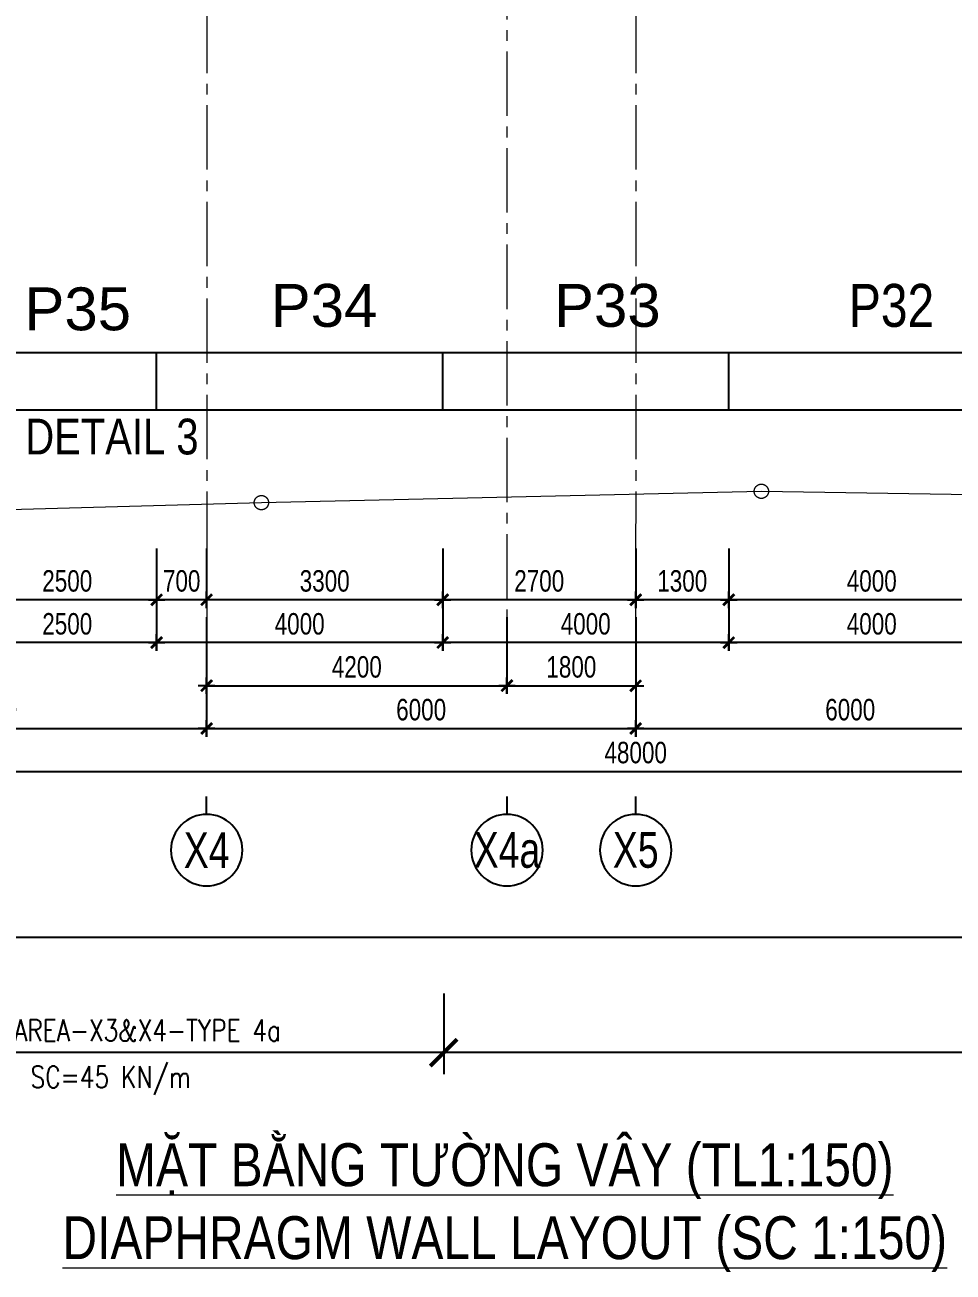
# Model space of a CAD drawing. Header units: millimetres. Extents: x 2611025 to 4139346, y -89870 to 101087.
# Drawn here: x 2673131 to 2686110, y 42400 to 59837 of the extents above; entities that cross this region are included whole.
import ezdxf
from ezdxf.enums import TextEntityAlignment as Align

# ---------------------------------------------------------------- set-up
doc = ezdxf.new("R2010")
doc.units = ezdxf.units.MM
doc.header["$LTSCALE"] = 1200
doc.header["$PDMODE"] = 35
for name, pattern in [('$$DASHED$$', [0.75, 0.5, -0.25]), ('CENTER2', [1.125, 0.75, -0.125, 0.125, -0.125]), ('ChainLines2', [3230, 2800, -140, 150, -140])]:
    doc.linetypes.add(name, pattern=pattern)
for name, color, linetype, lineweight in [('2D_SIKITI', 6, 'ChainLines2', 20), ('BOUND', 3, 'Continuous', 20), ('ESB_TEXT', 3, 'Continuous', 20), ('K-THUOC', 1, 'Continuous', 18)]:
    doc.layers.add(name, color=color, linetype=linetype, lineweight=lineweight)
for name, color, linetype in [('CDC.01.AXIS', 160, 'CENTER2'), ('CDC.02.DIM', 1, 'Continuous'), ('CDC.06.TEXT', 2, 'Continuous'), ('WALL-RC', 2, 'Continuous')]:
    doc.layers.add(name, color=color, linetype=linetype)
doc.styles.add('1', font='arial.ttf', dxfattribs={"width": 0.75})
doc.styles.add('Arial', font='arial.ttf', dxfattribs={"height": 480})
doc.styles.add('BIGTEXT', font='arial.ttf', dxfattribs={"width": 0.8})
doc.styles.add('DIMTEXT', font='romans.shx', dxfattribs={"width": 0.8})
doc.styles.add('ESB_ARIAL', font='arial.ttf', dxfattribs={"width": 0.8})
doc.styles.add('SMTEXT', font='arial.ttf', dxfattribs={"width": 0.75})
doc.dimstyles.new('120X1', dxfattribs={"dimscale": 120, "dimtxt": 2.5, "dimasz": 0.008, "dimexe": 0, "dimexo": 0, "dimgap": 0.9, "dimtad": 1, "dimdec": 0, "dimzin": 13, "dimdsep": 46, "dimtxsty": '1', "dimblk1": 'CHEO', "dimblk2": 'CHEO', "dimsah": 1, "dimcen": 0, "dimclrd": 256, "dimclre": 256, "dimclrt": 3, "dimadec": 0, "dimazin": 0, "dimtfac": 1, "dimtdec": 0, "dimtix": 1, "dimtmove": 2, "dimatfit": 3, "dimldrblk": 'CHEO', "dimfxl": 8, "dimfxlon": 1, "dimtolj": 1, "dimtzin": 13, "dimarcsym": 0})
doc.dimstyles.new('BSV1-100', dxfattribs={"dimtxt": 300, "dimasz": 250, "dimexe": 200, "dimexo": 0, "dimgap": 108, "dimtad": 1, "dimdec": 0, "dimdsep": 46, "dimtxsty": 'SMTEXT', "dimblk": 'ARCHTICK', "dimcen": 100, "dimdle": 250, "dimclrd": 256, "dimclre": 256, "dimclrt": 1, "dimadec": 0, "dimazin": 0, "dimtfac": 1, "dimtdec": 0, "dimtix": 1, "dimtmove": 2, "dimatfit": 3, "dimfxl": 720, "dimfxlon": 1, "dimtolj": 1, "dimtzin": 0, "dimarcsym": 0})
doc.dimstyles.new('BSV100', dxfattribs={"dimscale": 1.5, "dimtxt": 300, "dimasz": 250, "dimexe": 200, "dimexo": 0, "dimgap": 108, "dimtad": 1, "dimdec": 0, "dimdsep": 46, "dimtxsty": 'SMTEXT', "dimblk": 'ARCHTICK', "dimcen": 100, "dimdle": 250, "dimclrd": 256, "dimclre": 256, "dimclrt": 2, "dimadec": 0, "dimazin": 0, "dimtfac": 1, "dimtdec": 0, "dimtix": 1, "dimtmove": 2, "dimatfit": 3, "dimfxl": 550, "dimfxlon": 1, "dimtolj": 1, "dimtzin": 0, "dimarcsym": 0})

# ---------------------------------------------------------------- blocks, each defined once
blk = doc.blocks.new('_ArchTick')
at = {"color": 0, "linetype": 'ByBlock', "const_width": 0.15}
blk.add_lwpolyline([(-0.5, -0.5), (0.5, 0.5)], dxfattribs=at)
blk = doc.blocks.new('*D1680')
at = {"layer": 'BOUND', "lineweight": -2, "transparency": 16777216}
for p, q in [((2672487, 47796), (2672487, 46876)), ((2712822, 47796), (2712822, 46876)), ((2713072, 47076), (2672237, 47076))]:
    blk.add_line(p, q, dxfattribs=at)
at = {"layer": 'Defpoints', "color": 0, "transparency": 16777216}
for p in [(2672487, 55135), (2712822, 55135), (2672487, 47076)]:
    blk.add_point(p, dxfattribs=at)
at = {"layer": 'BOUND', "lineweight": -2, "transparency": 16777216, "xscale": 250, "yscale": 250, "zscale": 250, "rotation": 180}
blk.add_blockref('_ArchTick', (2672487, 47076), dxfattribs=at)
at = {"layer": 'BOUND', "lineweight": -2, "transparency": 16777216, "xscale": 250, "yscale": 250, "zscale": 250}
blk.add_blockref('_ArchTick', (2712822, 47076), dxfattribs=at)
at = {"layer": 'BOUND', "color": 1, "transparency": 16777216, "insert": (2692655, 47339), "char_height": 300, "attachment_point": 5, "style": 'SMTEXT'}
blk.add_mtext('\\A1;COL= -0.50', dxfattribs=at)
blk = doc.blocks.new('*D1694')
at = {"layer": 'Defpoints', "color": 0, "transparency": 16777216}
for p in [(2678987, 55135), (2698985, 55135), (2678987, 45468)]:
    blk.add_point(p, dxfattribs=at)
at = {"layer": 'K-THUOC', "lineweight": -2, "transparency": 16777216}
for p, q in [((2678987, 46293), (2678987, 45168)), ((2698985, 46293), (2698985, 45168)), ((2699360, 45468), (2678612, 45468))]:
    blk.add_line(p, q, dxfattribs=at)
at = {"layer": 'K-THUOC', "lineweight": -2, "transparency": 16777216, "xscale": 375, "yscale": 375, "zscale": 375, "rotation": 180}
blk.add_blockref('_ArchTick', (2678987, 45468), dxfattribs=at)
at = {"layer": 'K-THUOC', "lineweight": -2, "transparency": 16777216, "xscale": 375, "yscale": 375, "zscale": 375}
blk.add_blockref('_ArchTick', (2698985, 45468), dxfattribs=at)
at = {"layer": 'K-THUOC', "color": 2, "transparency": 16777216, "char_height": 300, "attachment_point": 5, "style": 'DIMTEXT'}
for s, insert in [('\\A1;RAMP AREA - TYPE 4', (2688986, 45780)), ('\\A1;SC=45 KN/m', (2688986, 45078))]:
    blk.add_mtext(s, dxfattribs=dict(at, insert=insert))
blk = doc.blocks.new('*D1695')
at = {"layer": 'Defpoints', "color": 0, "transparency": 16777216}
for p in [(2669672, 55135), (2678987, 55135), (2669672, 45468)]:
    blk.add_point(p, dxfattribs=at)
at = {"layer": 'K-THUOC', "lineweight": -2, "transparency": 16777216}
for p, q in [((2669672, 46293), (2669672, 45168)), ((2678987, 46293), (2678987, 45168)), ((2679362, 45468), (2669297, 45468))]:
    blk.add_line(p, q, dxfattribs=at)
at = {"layer": 'K-THUOC', "lineweight": -2, "transparency": 16777216, "xscale": 375, "yscale": 375, "zscale": 375, "rotation": 180}
blk.add_blockref('_ArchTick', (2669672, 45468), dxfattribs=at)
at = {"layer": 'K-THUOC', "lineweight": -2, "transparency": 16777216, "xscale": 375, "yscale": 375, "zscale": 375}
blk.add_blockref('_ArchTick', (2678987, 45468), dxfattribs=at)
at = {"layer": 'K-THUOC', "color": 2, "transparency": 16777216, "char_height": 300, "attachment_point": 5, "style": 'DIMTEXT'}
for s, insert in [('\\A1;RAMP AREA-X3&X4-TYPE 4a', (2674330, 45780)), ('\\A1;SC=45 KN/m', (2674330, 45078))]:
    blk.add_mtext(s, dxfattribs=dict(at, insert=insert))
blk = doc.blocks.new('CHEO')
at = {"layer": 'CDC.02.DIM'}
for points in [[(-121, 0), (121, 0)], [(0, 121), (0, -121)]]:
    blk.add_lwpolyline(points, dxfattribs=at)
at = {"layer": 'CDC.02.DIM', "const_width": 40}
blk.add_lwpolyline([(80, 80), (-80, -81)], dxfattribs=at)
blk = doc.blocks.new('*D1809')
at = {"layer": 'CDC.02.DIM', "lineweight": -2, "transparency": 16777216}
for p, q in [((2669672, 50961), (2669672, 50001)), ((2675672, 50961), (2675672, 50001)), ((2669673, 50001), (2675671, 50001))]:
    blk.add_line(p, q, dxfattribs=at)
at = {"layer": 'Defpoints', "color": 0, "transparency": 16777216}
for p in [(2669672, 52519), (2675672, 52519), (2675672, 50001)]:
    blk.add_point(p, dxfattribs=at)
at = {"layer": 'CDC.02.DIM', "lineweight": -2, "transparency": 16777216, "xscale": 0.96, "yscale": 0.96, "zscale": 0.96, "rotation": 180}
blk.add_blockref('CHEO', (2669672, 50001), dxfattribs=at)
at = {"layer": 'CDC.02.DIM', "lineweight": -2, "transparency": 16777216, "xscale": 0.96, "yscale": 0.96, "zscale": 0.96}
blk.add_blockref('CHEO', (2675672, 50001), dxfattribs=at)
at = {"layer": 'CDC.02.DIM', "color": 3, "transparency": 16777216, "insert": (2672672, 50262), "char_height": 300, "attachment_point": 5, "style": '1'}
blk.add_mtext('\\A1;6000', dxfattribs=at)
blk = doc.blocks.new('*D1810')
at = {"layer": 'CDC.02.DIM', "lineweight": -2, "transparency": 16777216}
for p, q in [((2675672, 50961), (2675672, 50001)), ((2681672, 50961), (2681672, 50001)), ((2675673, 50001), (2681671, 50001))]:
    blk.add_line(p, q, dxfattribs=at)
at = {"layer": 'Defpoints', "color": 0, "transparency": 16777216}
for p in [(2675672, 52519), (2681672, 52519), (2681672, 50001)]:
    blk.add_point(p, dxfattribs=at)
at = {"layer": 'CDC.02.DIM', "lineweight": -2, "transparency": 16777216, "xscale": 0.96, "yscale": 0.96, "zscale": 0.96, "rotation": 180}
blk.add_blockref('CHEO', (2675672, 50001), dxfattribs=at)
at = {"layer": 'CDC.02.DIM', "lineweight": -2, "transparency": 16777216, "xscale": 0.96, "yscale": 0.96, "zscale": 0.96}
blk.add_blockref('CHEO', (2681672, 50001), dxfattribs=at)
at = {"layer": 'CDC.02.DIM', "color": 3, "transparency": 16777216, "insert": (2678672, 50262), "char_height": 300, "attachment_point": 5, "style": '1'}
blk.add_mtext('\\A1;6000', dxfattribs=at)
blk = doc.blocks.new('*D1811')
at = {"layer": 'CDC.02.DIM', "lineweight": -2, "transparency": 16777216}
for p, q in [((2681672, 50961), (2681672, 50001)), ((2687672, 50961), (2687672, 50001)), ((2681673, 50001), (2687671, 50001))]:
    blk.add_line(p, q, dxfattribs=at)
at = {"layer": 'Defpoints', "color": 0, "transparency": 16777216}
for p in [(2681672, 52519), (2687672, 52519), (2687672, 50001)]:
    blk.add_point(p, dxfattribs=at)
at = {"layer": 'CDC.02.DIM', "lineweight": -2, "transparency": 16777216, "xscale": 0.96, "yscale": 0.96, "zscale": 0.96, "rotation": 180}
blk.add_blockref('CHEO', (2681672, 50001), dxfattribs=at)
at = {"layer": 'CDC.02.DIM', "lineweight": -2, "transparency": 16777216, "xscale": 0.96, "yscale": 0.96, "zscale": 0.96}
blk.add_blockref('CHEO', (2687672, 50001), dxfattribs=at)
at = {"layer": 'CDC.02.DIM', "color": 3, "transparency": 16777216, "insert": (2684672, 50262), "char_height": 300, "attachment_point": 5, "style": '1'}
blk.add_mtext('\\A1;6000', dxfattribs=at)
blk = doc.blocks.new('_Axis name')
at = {"layer": 'CDC.02.DIM'}
blk.add_line((0, 2.5), (0, 0), dxfattribs=at)
blk.add_circle((0, 7.5), 5, dxfattribs=at)
at = {"layer": 'CDC.02.DIM', "style": 'BIGTEXT', "width": 0.75}
blk.add_attdef('.', text='', height=5, dxfattribs=at).set_placement((0, 7.5), align=Align.MIDDLE)
blk = doc.blocks.new('*D1815')
at = {"layer": 'CDC.02.DIM', "lineweight": -2, "transparency": 16777216}
for p, q in [((2657672, 50361), (2657672, 49401)), ((2705672, 50361), (2705672, 49401)), ((2657673, 49401), (2705671, 49401))]:
    blk.add_line(p, q, dxfattribs=at)
at = {"layer": 'Defpoints', "color": 0, "transparency": 16777216}
for p in [(2657672, 52519), (2705672, 52519), (2705672, 49401)]:
    blk.add_point(p, dxfattribs=at)
at = {"layer": 'CDC.02.DIM', "lineweight": -2, "transparency": 16777216, "xscale": 0.96, "yscale": 0.96, "zscale": 0.96, "rotation": 180}
blk.add_blockref('CHEO', (2657672, 49401), dxfattribs=at)
at = {"layer": 'CDC.02.DIM', "lineweight": -2, "transparency": 16777216, "xscale": 0.96, "yscale": 0.96, "zscale": 0.96}
blk.add_blockref('CHEO', (2705672, 49401), dxfattribs=at)
at = {"layer": 'CDC.02.DIM', "color": 3, "transparency": 16777216, "insert": (2681672, 49662), "char_height": 300, "attachment_point": 5, "style": '1'}
blk.add_mtext('\\A1;48000', dxfattribs=at)
blk = doc.blocks.new('*D1818')
at = {"layer": 'CDC.02.DIM', "lineweight": -2, "transparency": 16777216}
for p, q in [((2675672, 51559), (2675672, 50599)), ((2679872, 51559), (2679872, 50599)), ((2675673, 50599), (2679871, 50599))]:
    blk.add_line(p, q, dxfattribs=at)
at = {"layer": 'Defpoints', "color": 0, "transparency": 16777216}
for p in [(2675672, 52519), (2679872, 52519), (2679872, 50599)]:
    blk.add_point(p, dxfattribs=at)
at = {"layer": 'CDC.02.DIM', "lineweight": -2, "transparency": 16777216, "xscale": 0.96, "yscale": 0.96, "zscale": 0.96, "rotation": 180}
blk.add_blockref('CHEO', (2675672, 50599), dxfattribs=at)
at = {"layer": 'CDC.02.DIM', "lineweight": -2, "transparency": 16777216, "xscale": 0.96, "yscale": 0.96, "zscale": 0.96}
blk.add_blockref('CHEO', (2679872, 50599), dxfattribs=at)
at = {"layer": 'CDC.02.DIM', "color": 3, "transparency": 16777216, "insert": (2677772, 50860), "char_height": 300, "attachment_point": 5, "style": '1'}
blk.add_mtext('\\A1;4200', dxfattribs=at)
blk = doc.blocks.new('*D1819')
at = {"layer": 'CDC.02.DIM', "lineweight": -2, "transparency": 16777216}
for p, q in [((2679872, 51559), (2679872, 50599)), ((2681672, 51559), (2681672, 50599)), ((2679873, 50599), (2681671, 50599))]:
    blk.add_line(p, q, dxfattribs=at)
at = {"layer": 'Defpoints', "color": 0, "transparency": 16777216}
for p in [(2679872, 52519), (2681672, 52519), (2681672, 50599)]:
    blk.add_point(p, dxfattribs=at)
at = {"layer": 'CDC.02.DIM', "lineweight": -2, "transparency": 16777216, "xscale": 0.96, "yscale": 0.96, "zscale": 0.96, "rotation": 180}
blk.add_blockref('CHEO', (2679872, 50599), dxfattribs=at)
at = {"layer": 'CDC.02.DIM', "lineweight": -2, "transparency": 16777216, "xscale": 0.96, "yscale": 0.96, "zscale": 0.96}
blk.add_blockref('CHEO', (2681672, 50599), dxfattribs=at)
at = {"layer": 'CDC.02.DIM', "color": 3, "transparency": 16777216, "insert": (2680772, 50860), "char_height": 300, "attachment_point": 5, "style": '1'}
blk.add_mtext('\\A1;1800', dxfattribs=at)
blk = doc.blocks.new('*D1836')
at = {"layer": 'CDC.02.DIM', "lineweight": -2, "transparency": 16777216}
for p, q in [((2682973, 52519), (2682973, 51801)), ((2686973, 52519), (2686973, 51801)), ((2686972, 51801), (2682974, 51801))]:
    blk.add_line(p, q, dxfattribs=at)
at = {"layer": 'Defpoints', "color": 0, "transparency": 16777216}
for p in [(2682973, 52519), (2686973, 52519), (2682973, 51801)]:
    blk.add_point(p, dxfattribs=at)
at = {"layer": 'CDC.02.DIM', "lineweight": -2, "transparency": 16777216, "xscale": 0.96, "yscale": 0.96, "zscale": 0.96, "rotation": 180}
blk.add_blockref('CHEO', (2682973, 51801), dxfattribs=at)
at = {"layer": 'CDC.02.DIM', "lineweight": -2, "transparency": 16777216, "xscale": 0.96, "yscale": 0.96, "zscale": 0.96}
blk.add_blockref('CHEO', (2686973, 51801), dxfattribs=at)
at = {"layer": 'CDC.02.DIM', "color": 3, "transparency": 16777216, "insert": (2684973, 52062), "char_height": 300, "attachment_point": 5, "style": '1'}
blk.add_mtext('\\A1;4000', dxfattribs=at)
blk = doc.blocks.new('*D1837')
at = {"layer": 'CDC.02.DIM', "lineweight": -2, "transparency": 16777216}
for p, q in [((2681672, 52519), (2681672, 51801)), ((2682973, 52519), (2682973, 51801)), ((2682972, 51801), (2681673, 51801))]:
    blk.add_line(p, q, dxfattribs=at)
at = {"layer": 'Defpoints', "color": 0, "transparency": 16777216}
for p in [(2681672, 52519), (2682973, 52519), (2681672, 51801)]:
    blk.add_point(p, dxfattribs=at)
at = {"layer": 'CDC.02.DIM', "lineweight": -2, "transparency": 16777216, "xscale": 0.96, "yscale": 0.96, "zscale": 0.96, "rotation": 180}
blk.add_blockref('CHEO', (2681672, 51801), dxfattribs=at)
at = {"layer": 'CDC.02.DIM', "lineweight": -2, "transparency": 16777216, "xscale": 0.96, "yscale": 0.96, "zscale": 0.96}
blk.add_blockref('CHEO', (2682973, 51801), dxfattribs=at)
at = {"layer": 'CDC.02.DIM', "color": 3, "transparency": 16777216, "insert": (2682323, 52062), "char_height": 300, "attachment_point": 5, "style": '1'}
blk.add_mtext('\\A1;1300', dxfattribs=at)
blk = doc.blocks.new('*D1838')
at = {"layer": 'CDC.02.DIM', "lineweight": -2, "transparency": 16777216}
for p, q in [((2678973, 52519), (2678973, 51801)), ((2681672, 52519), (2681672, 51801)), ((2681671, 51801), (2678974, 51801))]:
    blk.add_line(p, q, dxfattribs=at)
at = {"layer": 'Defpoints', "color": 0, "transparency": 16777216}
for p in [(2678973, 52519), (2681672, 52519), (2678973, 51801)]:
    blk.add_point(p, dxfattribs=at)
at = {"layer": 'CDC.02.DIM', "lineweight": -2, "transparency": 16777216, "xscale": 0.96, "yscale": 0.96, "zscale": 0.96, "rotation": 180}
blk.add_blockref('CHEO', (2678973, 51801), dxfattribs=at)
at = {"layer": 'CDC.02.DIM', "lineweight": -2, "transparency": 16777216, "xscale": 0.96, "yscale": 0.96, "zscale": 0.96}
blk.add_blockref('CHEO', (2681672, 51801), dxfattribs=at)
at = {"layer": 'CDC.02.DIM', "color": 3, "transparency": 16777216, "insert": (2680323, 52062), "char_height": 300, "attachment_point": 5, "style": '1'}
blk.add_mtext('\\A1;2700', dxfattribs=at)
blk = doc.blocks.new('*D1839')
at = {"layer": 'CDC.02.DIM', "lineweight": -2, "transparency": 16777216}
for p, q in [((2675672, 52519), (2675672, 51801)), ((2678973, 52519), (2678973, 51801)), ((2678972, 51801), (2675673, 51801))]:
    blk.add_line(p, q, dxfattribs=at)
at = {"layer": 'Defpoints', "color": 0, "transparency": 16777216}
for p in [(2675672, 52519), (2678973, 52519), (2675672, 51801)]:
    blk.add_point(p, dxfattribs=at)
at = {"layer": 'CDC.02.DIM', "lineweight": -2, "transparency": 16777216, "xscale": 0.96, "yscale": 0.96, "zscale": 0.96, "rotation": 180}
blk.add_blockref('CHEO', (2675672, 51801), dxfattribs=at)
at = {"layer": 'CDC.02.DIM', "lineweight": -2, "transparency": 16777216, "xscale": 0.96, "yscale": 0.96, "zscale": 0.96}
blk.add_blockref('CHEO', (2678973, 51801), dxfattribs=at)
at = {"layer": 'CDC.02.DIM', "color": 3, "transparency": 16777216, "insert": (2677323, 52062), "char_height": 300, "attachment_point": 5, "style": '1'}
blk.add_mtext('\\A1;3300', dxfattribs=at)
blk = doc.blocks.new('*D1840')
at = {"layer": 'CDC.02.DIM', "lineweight": -2, "transparency": 16777216}
for p, q in [((2674973, 52519), (2674973, 51801)), ((2675672, 52519), (2675672, 51801)), ((2674972, 51801), (2674971, 51801)), ((2675672, 51801), (2674973, 51801)), ((2675673, 51801), (2675674, 51801))]:
    blk.add_line(p, q, dxfattribs=at)
at = {"layer": 'Defpoints', "color": 0, "transparency": 16777216}
for p in [(2674973, 52519), (2675672, 52519), (2674973, 51801)]:
    blk.add_point(p, dxfattribs=at)
at = {"layer": 'CDC.02.DIM', "lineweight": -2, "transparency": 16777216, "xscale": 0.96, "yscale": 0.96, "zscale": 0.96}
blk.add_blockref('CHEO', (2674973, 51801), dxfattribs=at)
at = {"layer": 'CDC.02.DIM', "lineweight": -2, "transparency": 16777216, "xscale": 0.96, "yscale": 0.96, "zscale": 0.96, "rotation": 180}
blk.add_blockref('CHEO', (2675672, 51801), dxfattribs=at)
at = {"layer": 'CDC.02.DIM', "color": 3, "transparency": 16777216, "insert": (2675323, 52062), "char_height": 300, "attachment_point": 5, "style": '1'}
blk.add_mtext('\\A1;700', dxfattribs=at)
blk = doc.blocks.new('*D1841')
at = {"layer": 'CDC.02.DIM', "lineweight": -2, "transparency": 16777216}
for p, q in [((2672473, 52519), (2672473, 51801)), ((2674973, 52519), (2674973, 51801)), ((2674972, 51801), (2672474, 51801))]:
    blk.add_line(p, q, dxfattribs=at)
at = {"layer": 'Defpoints', "color": 0, "transparency": 16777216}
for p in [(2672473, 52519), (2674973, 52519), (2672473, 51801)]:
    blk.add_point(p, dxfattribs=at)
at = {"layer": 'CDC.02.DIM', "lineweight": -2, "transparency": 16777216, "xscale": 0.96, "yscale": 0.96, "zscale": 0.96, "rotation": 180}
blk.add_blockref('CHEO', (2672473, 51801), dxfattribs=at)
at = {"layer": 'CDC.02.DIM', "lineweight": -2, "transparency": 16777216, "xscale": 0.96, "yscale": 0.96, "zscale": 0.96}
blk.add_blockref('CHEO', (2674973, 51801), dxfattribs=at)
at = {"layer": 'CDC.02.DIM', "color": 3, "transparency": 16777216, "insert": (2673723, 52062), "char_height": 300, "attachment_point": 5, "style": '1'}
blk.add_mtext('\\A1;2500', dxfattribs=at)
blk = doc.blocks.new('*D1857')
at = {"layer": 'CDC.02.DIM', "lineweight": -2, "transparency": 16777216}
for p, q in [((2682973, 52161), (2682973, 51201)), ((2686973, 52161), (2686973, 51201)), ((2686972, 51201), (2682974, 51201))]:
    blk.add_line(p, q, dxfattribs=at)
at = {"layer": 'Defpoints', "color": 0, "transparency": 16777216}
for p in [(2682973, 52519), (2686973, 52519), (2682973, 51201)]:
    blk.add_point(p, dxfattribs=at)
at = {"layer": 'CDC.02.DIM', "lineweight": -2, "transparency": 16777216, "xscale": 0.96, "yscale": 0.96, "zscale": 0.96, "rotation": 180}
blk.add_blockref('CHEO', (2682973, 51201), dxfattribs=at)
at = {"layer": 'CDC.02.DIM', "lineweight": -2, "transparency": 16777216, "xscale": 0.96, "yscale": 0.96, "zscale": 0.96}
blk.add_blockref('CHEO', (2686973, 51201), dxfattribs=at)
at = {"layer": 'CDC.02.DIM', "color": 3, "transparency": 16777216, "insert": (2684973, 51462), "char_height": 300, "attachment_point": 5, "style": '1'}
blk.add_mtext('\\A1;4000', dxfattribs=at)
blk = doc.blocks.new('*D1858')
at = {"layer": 'CDC.02.DIM', "lineweight": -2, "transparency": 16777216}
for p, q in [((2678973, 52161), (2678973, 51201)), ((2682973, 52161), (2682973, 51201)), ((2682972, 51201), (2678974, 51201))]:
    blk.add_line(p, q, dxfattribs=at)
at = {"layer": 'Defpoints', "color": 0, "transparency": 16777216}
for p in [(2678973, 52519), (2682973, 52519), (2678973, 51201)]:
    blk.add_point(p, dxfattribs=at)
at = {"layer": 'CDC.02.DIM', "lineweight": -2, "transparency": 16777216, "xscale": 0.96, "yscale": 0.96, "zscale": 0.96, "rotation": 180}
blk.add_blockref('CHEO', (2678973, 51201), dxfattribs=at)
at = {"layer": 'CDC.02.DIM', "lineweight": -2, "transparency": 16777216, "xscale": 0.96, "yscale": 0.96, "zscale": 0.96}
blk.add_blockref('CHEO', (2682973, 51201), dxfattribs=at)
at = {"layer": 'CDC.02.DIM', "color": 3, "transparency": 16777216, "insert": (2680973, 51462), "char_height": 300, "attachment_point": 5, "style": '1'}
blk.add_mtext('\\A1;4000', dxfattribs=at)
blk = doc.blocks.new('*D1859')
at = {"layer": 'CDC.02.DIM', "lineweight": -2, "transparency": 16777216}
for p, q in [((2674973, 52161), (2674973, 51201)), ((2678973, 52161), (2678973, 51201)), ((2678972, 51201), (2674974, 51201))]:
    blk.add_line(p, q, dxfattribs=at)
at = {"layer": 'Defpoints', "color": 0, "transparency": 16777216}
for p in [(2674973, 52519), (2678973, 52519), (2674973, 51201)]:
    blk.add_point(p, dxfattribs=at)
at = {"layer": 'CDC.02.DIM', "lineweight": -2, "transparency": 16777216, "xscale": 0.96, "yscale": 0.96, "zscale": 0.96, "rotation": 180}
blk.add_blockref('CHEO', (2674973, 51201), dxfattribs=at)
at = {"layer": 'CDC.02.DIM', "lineweight": -2, "transparency": 16777216, "xscale": 0.96, "yscale": 0.96, "zscale": 0.96}
blk.add_blockref('CHEO', (2678973, 51201), dxfattribs=at)
at = {"layer": 'CDC.02.DIM', "color": 3, "transparency": 16777216, "insert": (2676973, 51462), "char_height": 300, "attachment_point": 5, "style": '1'}
blk.add_mtext('\\A1;4000', dxfattribs=at)
blk = doc.blocks.new('*D1860')
at = {"layer": 'CDC.02.DIM', "lineweight": -2, "transparency": 16777216}
for p, q in [((2672473, 52161), (2672473, 51201)), ((2674973, 52161), (2674973, 51201)), ((2674972, 51201), (2672474, 51201))]:
    blk.add_line(p, q, dxfattribs=at)
at = {"layer": 'Defpoints', "color": 0, "transparency": 16777216}
for p in [(2672473, 52519), (2674973, 52519), (2672473, 51201)]:
    blk.add_point(p, dxfattribs=at)
at = {"layer": 'CDC.02.DIM', "lineweight": -2, "transparency": 16777216, "xscale": 0.96, "yscale": 0.96, "zscale": 0.96, "rotation": 180}
blk.add_blockref('CHEO', (2672473, 51201), dxfattribs=at)
at = {"layer": 'CDC.02.DIM', "lineweight": -2, "transparency": 16777216, "xscale": 0.96, "yscale": 0.96, "zscale": 0.96}
blk.add_blockref('CHEO', (2674973, 51201), dxfattribs=at)
at = {"layer": 'CDC.02.DIM', "color": 3, "transparency": 16777216, "insert": (2673723, 51462), "char_height": 300, "attachment_point": 5, "style": '1'}
blk.add_mtext('\\A1;2500', dxfattribs=at)

msp = doc.modelspace()

# ---------------------------------------------------------------- linework, layer by layer
at = {"layer": '2D_SIKITI', "color": 220, "true_color": 0xff00bf}
for p, q in [((2676437.9, 53158), (2683429.5, 53316.9)), ((2683429.5, 53316.9), (2686378.8, 53273.7)), ((2670961.2, 53007.7), (2676437.9, 53158))]:
    msp.add_line(p, q, dxfattribs=at)
for centre in [(2683429.5, 53316.9), (2676437.9, 53158)]:
    msp.add_circle(centre, 100, dxfattribs=at)
at = {"layer": 'BOUND', "color": 8, "linetype": '$$DASHED$$', "ltscale": 0.3}
msp.add_line((2645977.6, 54453.1), (2715294.7, 54453.1), dxfattribs=at)
at = {"layer": 'CDC.01.AXIS', "color": 5, "lineweight": 9, "true_color": 0x0100ff}
for p, q in [((2675671.5, 95164), (2675673.4, 50000.8)), ((2681673.4, 95164), (2681671.5, 50000.8)), ((2679871.5, 94565.7), (2679871.5, 50599.2))]:
    msp.add_line(p, q, dxfattribs=at)
at = {"layer": 'WALL-RC'}
for p, q in [((2674972.8, 54453.1), (2674972.8, 55253.1)), ((2678972.8, 54453.1), (2678972.8, 55253.1)), ((2682972.8, 54453.1), (2682972.8, 55253.1))]:
    msp.add_line(p, q, dxfattribs=at)
for points in [[(2648332.4, 77653.1), (2648332.4, 91203.1), (2656772.4, 91203.1), (2664272.5, 91203.1), (2710408.5, 91203.1), (2712390.7, 89226.2), (2712822.4, 82559), (2712822.4, 57203.7), (2707832.2, 54708.5), (2698984, 54453.1), (2660672.4, 54453.1), (2658872.4, 54453.1), (2652246.9, 54453.1), (2648332.4, 58271.9), (2648332.4, 77353.6)], [(2649132.4, 77653.1), (2649132.4, 90403.1), (2656772.4, 90403.1), (2664272.5, 90403.1), (2710077.3, 90403.1), (2711612.2, 88869.2), (2712022.4, 82533.1), (2712022.4, 57698.1), (2707632.4, 55503.1), (2698972.4, 55253.1), (2660672.4, 55253.1), (2658872.4, 55253.1), (2652572.4, 55253.1), (2649132.4, 58609.1), (2649132.4, 77353.6)]]:
    msp.add_lwpolyline(points, dxfattribs=at)

# ---------------------------------------------------------------- block references
at = {"layer": 'CDC.02.DIM'}
ref = msp.add_blockref('_Axis name', (2675672.5, 49049.7), dxfattribs=dict(at, xscale=-100, yscale=100, zscale=100, rotation=180))
ref.add_attrib('.', 'X4', dxfattribs={"height": 500, "style": 'BIGTEXT', "width": 0.75}).set_placement((2675672.5, 48299.7), align=Align.MIDDLE)
ref = msp.add_blockref('_Axis name', (2679872.5, 49049.7), dxfattribs=dict(at, xscale=-100, yscale=100, zscale=100, rotation=180))
ref.add_attrib('.', 'X4a', dxfattribs={"height": 500, "style": 'BIGTEXT', "width": 0.75}).set_placement((2679872.5, 48299.7), align=Align.MIDDLE)
ref = msp.add_blockref('_Axis name', (2681672.5, 49049.7), dxfattribs=dict(at, xscale=-100, yscale=100, zscale=100, rotation=180))
ref.add_attrib('.', 'X5', dxfattribs={"height": 500, "style": 'BIGTEXT', "width": 0.75}).set_placement((2681672.5, 48299.7), align=Align.MIDDLE)

# ---------------------------------------------------------------- texts
at = {"layer": 'CDC.06.TEXT', "ltscale": 0.5, "char_height": 600, "attachment_point": 1, "style": 'Arial'}
for s, insert in [('{\\fArial|b0|i0|c163|p34;P3}5', (2673124, 56167.9)), ('{\\fArial|b0|i0|c163|p34;P3}4', (2676568.1, 56216.4)), ('{\\fArial|b0|i0|c163|p34;P3}3', (2680530.1, 56216.4)), ('{\\W0.8;P32}', (2684653.1, 56216.4))]:
    msp.add_mtext_dynamic_manual_height_columns(s, width=1245.05, gutter_width=1250, heights=[0], dxfattribs=dict(at, insert=insert))
at = {"layer": 'ESB_TEXT', "style": 'BIGTEXT', "width": 0.8}
for s, p in [('%%UMẶT BẰNG TƯỜNG VÂY (TL1:150)', (2679842.3, 43600.8)), ('%%UDIAPHRAGM WALL LAYOUT (SC 1:150)', (2679841.3, 42580.8))]:
    msp.add_text(s, height=600, dxfattribs=at).set_placement(p, align=Align.CENTER)
at = {"layer": 'ESB_TEXT', "insert": (2674347.7, 54078.7), "char_height": 500, "attachment_point": 5, "style": 'ESB_ARIAL'}
msp.add_mtext_dynamic_manual_height_columns('DETAIL 3', width=14660.185, gutter_width=2000, heights=[0], dxfattribs=at)

# ---------------------------------------------------------------- dimensions: what is measured, and where the dimension line sits
at = {"layer": 'BOUND'}
dim = msp.add_linear_dim(base=(2672486.8, 47075.8), p1=(2712822.4, 55134.8), p2=(2672486.8, 55134.8), text='COL= -0.50', dimstyle='BSV1-100', dxfattribs=at)
dim.commit()
dim.dimension.update_dxf_attribs({"geometry": '*D1680', "text_midpoint": (2692654.6, 47339)})
at = {"layer": 'CDC.02.DIM'}
for base, p1, p2, picture, middle in [((2705672.4, 49400.8), (2657672.4, 52518.6), (2705672.4, 52518.6), '*D1815', (2681672.4, 49662)), ((2675672.4, 50000.8), (2669672.4, 52518.6), (2675672.4, 52518.6), '*D1809', (2672672.4, 50262)), ((2672472.8, 51800.8), (2674972.8, 52518.6), (2672472.8, 52518.6), '*D1841', (2673722.8, 52062)), ((2672472.8, 51200.8), (2674972.8, 52518.6), (2672472.8, 52518.6), '*D1860', (2673722.8, 51462)), ((2674972.8, 51800.8), (2675672.5, 52518.6), (2674972.8, 52518.6), '*D1840', (2675322.6, 52062)), ((2674972.8, 51200.8), (2678972.8, 52518.6), (2674972.8, 52518.6), '*D1859', (2676972.8, 51462)), ((2681672.4, 50000.8), (2675672.4, 52518.6), (2681672.4, 52518.6), '*D1810', (2678672.4, 50262)), ((2679872.4, 50599.2), (2675672.4, 52518.6), (2679872.4, 52518.6), '*D1818', (2677772.4, 50860.4)), ((2675672.5, 51800.8), (2678972.8, 52518.6), (2675672.5, 52518.6), '*D1839', (2677322.6, 52062.1)), ((2678972.8, 51800.8), (2681672.5, 52518.6), (2678972.8, 52518.6), '*D1838', (2680322.6, 52062)), ((2678972.8, 51200.8), (2682972.8, 52518.6), (2678972.8, 52518.6), '*D1858', (2680972.8, 51462)), ((2681672.4, 50599.2), (2679872.4, 52518.6), (2681672.4, 52518.6), '*D1819', (2680772.4, 50860.4)), ((2687672.4, 50000.8), (2681672.4, 52518.6), (2687672.4, 52518.6), '*D1811', (2684672.4, 50262)), ((2681672.5, 51800.8), (2682972.8, 52518.6), (2681672.5, 52518.6), '*D1837', (2682322.6, 52062.1)), ((2682972.8, 51800.8), (2686972.8, 52518.6), (2682972.8, 52518.6), '*D1836', (2684972.8, 52062)), ((2682972.8, 51200.8), (2686972.8, 52518.6), (2682972.8, 52518.6), '*D1857', (2684972.8, 51462))]:
    dim = msp.add_linear_dim(base=base, p1=p1, p2=p2, dimstyle='120X1', dxfattribs=at)
    dim.commit()
    dim.dimension.update_dxf_attribs({"geometry": picture, "text_midpoint": middle})
at = {"layer": 'K-THUOC'}
for base, p1, p2, text, picture, middle in [((2669672.5, 45468.1), (2678986.8, 55134.7), (2669672.5, 55134.8), 'RAMP AREA-X3&X4-TYPE 4a\\XSC=45 KN/m', '*D1695', (2674329.6, 45468.1)), ((2678986.8, 45468.1), (2698985.4, 55134.8), (2678986.8, 55134.8), 'RAMP AREA - TYPE 4\\XSC=45 KN/m', '*D1694', (2688986.1, 45468.1))]:
    dim = msp.add_linear_dim(base=base, p1=p1, p2=p2, text=text, dimstyle='BSV100', override={"dimtxt": 200, "dimtxsty": 'DIMTEXT'}, dxfattribs=at)
    dim.commit()
    dim.dimension.update_dxf_attribs({"geometry": picture, "text_midpoint": middle})

doc.saveas('drawing.dxf')
